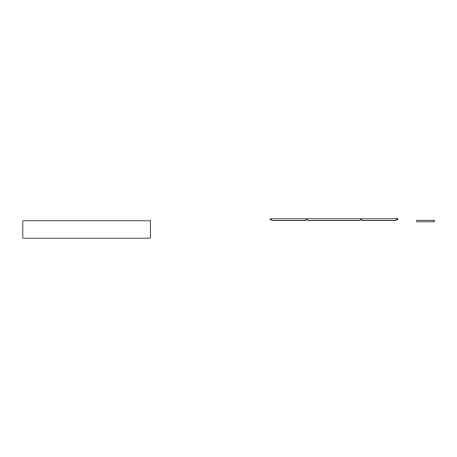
<?xml version="1.0" encoding="UTF-8"?>
<svg xmlns="http://www.w3.org/2000/svg" width="457" height="457" viewBox="0 0 457 457"><rect width="100%" height="100%" fill="white"/><g stroke="black" fill="none" stroke-linecap="round" stroke-linejoin="round"><path stroke-width="0.69" d="M397.601 218.84L270.144 218.84L270.144 219.651L271.772 219.651L271.772 220.468L305.939 220.468L305.939 219.651L307.567 219.651L307.567 220.468L360.179 220.468L360.179 219.651L361.807 219.651L361.807 220.468L395.973 220.468L395.973 219.651L397.601 219.651L397.601 218.84M434.15 220.257L416.795 220.257L416.795 221.879L434.15 221.879L434.15 220.257M150.307 220.805L22.85 220.805L22.85 238.16L150.307 238.16L150.307 220.805"/></g></svg>
